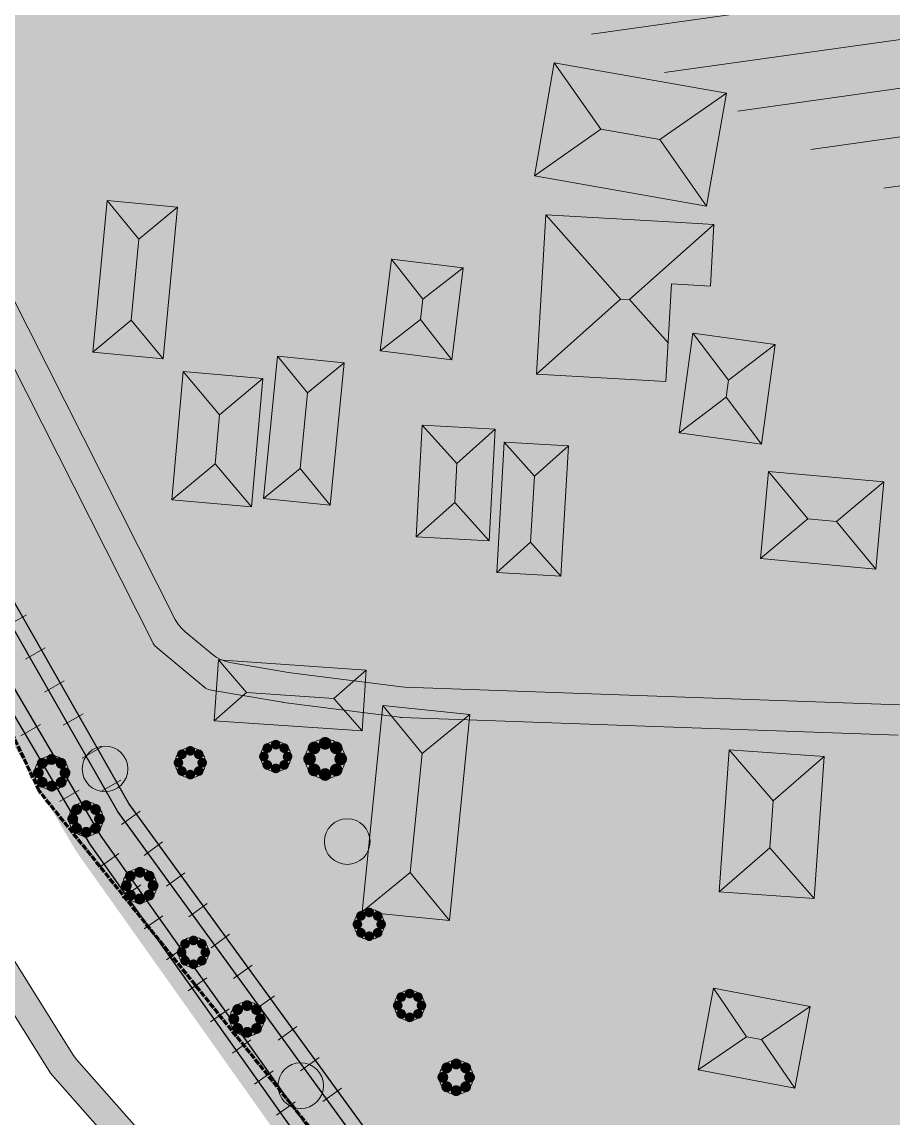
# Model space of a CAD drawing. Header units: metres. Extents: x 305909 to 307171, y 9156037 to 9156671.
# Drawn here: x 306094.1 to 306185.7, y 9156320.8 to 9156436 of the extents above; entities that cross this region are included whole.
import ezdxf

# ---------------------------------------------------------------- set-up
doc = ezdxf.new("R2010")
doc.units = ezdxf.units.M
doc.linetypes.add('DASHED2', pattern=[0.762, 0.635, -0.127])
for name, color, linetype, lineweight, true_color in [('B-BANGUNAN_PERMUKIMAN', 7, 'Continuous', 13, 0xf0cd8c), ('B-BAYANGAN', 7, 'Continuous', 0, 0x76786c), ('B-DELINEASI', 7, 'DASHED2', 70, 0xc800c8), ('J-PERKERASAN_JALAN', 7, 'Continuous', 9, 0x989896), ('K-REL_BALAS', 7, 'Continuous', 0, 0xb0a89c), ('K-REL_BANTALAN', 7, 'Continuous', 9, 0x5a5a5a), ('K-REL_KA', 7, 'Continuous', 25, 0x282828), ('V-POHON_PENEDUH', 7, 'Continuous', 13, 0x288232), ('Z-P', 7, 'Continuous', 0, 0xdfecaa), ('Z-R', 7, 'Continuous', 0, 0xfaf4e6), ('Z-RTH', 7, 'Continuous', 0, 0xc7e4ba)]:
    doc.layers.add(name, color=color, linetype=linetype, lineweight=lineweight, true_color=true_color)

# ---------------------------------------------------------------- blocks, each defined once
blk = doc.blocks.new('POHON')
at = {"true_color": 0x347638}
h = blk.add_hatch(color=97, dxfattribs=at)
h.dxf.hatch_style = 1
edge = h.paths.add_edge_path()
edge.add_arc((0, 0), 1, 0, 360)
at = {"true_color": 0x3e843e}
h = blk.add_hatch(color=97, dxfattribs=at)
h.dxf.hatch_style = 1
edge = h.paths.add_edge_path()
edge.add_arc((0, 0.78), 0.32, 0, 360)
h = blk.add_hatch(color=97, dxfattribs=at)
h.dxf.hatch_style = 1
edge = h.paths.add_edge_path()
edge.add_arc((-0.552, 0.552), 0.32, 0, 360)
at = {"true_color": 0x62a556}
h = blk.add_hatch(color=85, dxfattribs=at)
h.dxf.hatch_style = 1
edge = h.paths.add_edge_path()
edge.add_arc((-0.2, 0.22), 0.55, 0, 360)
at = {"true_color": 0x697060}
h = blk.add_hatch(color=251, dxfattribs=at)
h.dxf.hatch_style = 1
edge = h.paths.add_edge_path()
edge.add_arc((0.38, -0.38), 1, 0, 360)
at = {"true_color": 0x3e843e}
h = blk.add_hatch(color=97, dxfattribs=at)
h.dxf.hatch_style = 1
edge = h.paths.add_edge_path()
edge.add_arc((0.552, 0.552), 0.32, 0, 360)
h = blk.add_hatch(color=97, dxfattribs=at)
h.dxf.hatch_style = 1
edge = h.paths.add_edge_path()
edge.add_arc((-0.78, 0), 0.32, 0, 360)
h = blk.add_hatch(color=97, dxfattribs=at)
h.dxf.hatch_style = 1
edge = h.paths.add_edge_path()
edge.add_arc((0.78, 0), 0.32, 0, 360)
h = blk.add_hatch(color=97, dxfattribs=at)
h.dxf.hatch_style = 1
edge = h.paths.add_edge_path()
edge.add_arc((-0.552, -0.552), 0.32, 0, 360)
h = blk.add_hatch(color=97, dxfattribs=at)
h.dxf.hatch_style = 1
edge = h.paths.add_edge_path()
edge.add_arc((0, -0.78), 0.32, 0, 360)
h = blk.add_hatch(color=97, dxfattribs=at)
h.dxf.hatch_style = 1
edge = h.paths.add_edge_path()
edge.add_arc((0.552, -0.552), 0.32, 0, 360)
at = {"color": 99, "lineweight": 9, "true_color": 0x235528}
blk.add_circle((0, 0), 1, dxfattribs=at)

msp = doc.modelspace()

# ---------------------------------------------------------------- hatches: boundary and pattern name
at = {"layer": 'B-BANGUNAN_PERMUKIMAN', "true_color": 0xef9568}
h = msp.add_hatch(color=21, dxfattribs=at)
h.dxf.hatch_style = 1
h.paths.add_polyline_path([(306155.01, 9156424.71), (306148.02, 9156419.8), (306150.11, 9156431.7), (306155.01, 9156424.71)])
at = {"layer": 'B-BANGUNAN_PERMUKIMAN', "true_color": 0xe79064}
h = msp.add_hatch(color=33, dxfattribs=at)
h.dxf.hatch_style = 1
h.paths.add_polyline_path([(306161.21, 9156423.62), (306155.01, 9156424.71), (306150.11, 9156431.7), (306150.11, 9156431.7), (306168.2, 9156428.52), (306161.21, 9156423.62)])
at = {"layer": 'B-BANGUNAN_PERMUKIMAN', "true_color": 0xb8724f}
h = msp.add_hatch(color=35, dxfattribs=at)
h.dxf.hatch_style = 1
h.paths.add_polyline_path([(306161.21, 9156423.62), (306168.2, 9156428.52), (306166.12, 9156416.63), (306161.21, 9156423.62)])
at = {"layer": 'B-BANGUNAN_PERMUKIMAN', "true_color": 0xc07753}
h = msp.add_hatch(color=23, dxfattribs=at)
h.dxf.hatch_style = 1
h.paths.add_polyline_path([(306148.02, 9156419.8), (306155.01, 9156424.71), (306161.21, 9156423.62), (306166.12, 9156416.63), (306148.02, 9156419.8)])
at = {"layer": 'B-BANGUNAN_PERMUKIMAN', "true_color": 0xee9467}
h = msp.add_hatch(color=21, dxfattribs=at)
h.dxf.hatch_style = 1
h.paths.add_polyline_path([(306106.43, 9156413.17), (306105.62, 9156404.63), (306101.58, 9156401.28), (306101.58, 9156401.28), (306103.08, 9156417.22), (306106.43, 9156413.17)])
at = {"layer": 'B-BANGUNAN_PERMUKIMAN', "true_color": 0xe99165}
h = msp.add_hatch(color=33, dxfattribs=at)
h.dxf.hatch_style = 1
h.paths.add_polyline_path([(306106.43, 9156413.17), (306103.08, 9156417.22), (306110.47, 9156416.52), (306110.47, 9156416.52), (306106.43, 9156413.17)])
at = {"layer": 'B-BANGUNAN_PERMUKIMAN', "true_color": 0xb97350}
h = msp.add_hatch(color=23, dxfattribs=at)
h.dxf.hatch_style = 1
h.paths.add_polyline_path([(306105.62, 9156404.63), (306106.43, 9156413.17), (306110.47, 9156416.52), (306108.97, 9156400.58), (306108.97, 9156400.58), (306105.62, 9156404.63)])
at = {"layer": 'B-BANGUNAN_PERMUKIMAN', "true_color": 0xea9265}
h = msp.add_hatch(color=33, dxfattribs=at)
h.dxf.hatch_style = 1
h.paths.add_polyline_path([(306157.08, 9156406.86), (306148.22, 9156398.98), (306149.21, 9156415.73), (306157.08, 9156406.86)])
at = {"layer": 'B-BANGUNAN_PERMUKIMAN', "true_color": 0xe48e63}
h = msp.add_hatch(color=33, dxfattribs=at)
h.dxf.hatch_style = 1
h.paths.add_polyline_path([(306166.9, 9156414.69), (306158.03, 9156406.81), (306157.08, 9156406.86), (306149.21, 9156415.73), (306149.21, 9156415.73), (306166.9, 9156414.69)])
at = {"layer": 'B-BANGUNAN_PERMUKIMAN', "true_color": 0xb97350}
h = msp.add_hatch(color=23, dxfattribs=at)
h.dxf.hatch_style = 1
h.paths.add_polyline_path([(306158.03, 9156406.81), (306166.9, 9156414.69), (306166.52, 9156408.23), (306162.43, 9156408.47), (306162.07, 9156402.27), (306158.03, 9156406.81)])
at = {"layer": 'B-BANGUNAN_PERMUKIMAN', "true_color": 0xee9467}
h = msp.add_hatch(color=21, dxfattribs=at)
h.dxf.hatch_style = 1
h.paths.add_polyline_path([(306136.28, 9156406.84), (306136.02, 9156404.71), (306131.8, 9156401.41), (306132.99, 9156411.06), (306136.28, 9156406.84)])
at = {"layer": 'B-BANGUNAN_PERMUKIMAN', "true_color": 0xe89065}
h = msp.add_hatch(color=33, dxfattribs=at)
h.dxf.hatch_style = 1
h.paths.add_polyline_path([(306140.51, 9156410.14), (306136.28, 9156406.84), (306132.99, 9156411.06), (306132.99, 9156411.07), (306140.51, 9156410.14)])
at = {"layer": 'B-BANGUNAN_PERMUKIMAN', "true_color": 0xb97350}
h = msp.add_hatch(color=23, dxfattribs=at)
h.dxf.hatch_style = 1
h.paths.add_polyline_path([(306139.32, 9156400.48), (306139.32, 9156400.48), (306136.02, 9156404.71), (306136.28, 9156406.84), (306140.51, 9156410.14), (306139.32, 9156400.48)])
h = msp.add_hatch(color=23, dxfattribs=at)
h.dxf.hatch_style = 1
h.paths.add_polyline_path([(306157.08, 9156406.86), (306158.03, 9156406.81), (306162.07, 9156402.27), (306161.83, 9156398.18), (306148.22, 9156398.98), (306157.08, 9156406.86)])
at = {"layer": 'B-BANGUNAN_PERMUKIMAN', "true_color": 0xbe7652}
h = msp.add_hatch(color=23, dxfattribs=at)
h.dxf.hatch_style = 1
h.paths.add_polyline_path([(306105.62, 9156404.63), (306108.97, 9156400.58), (306101.58, 9156401.28), (306105.62, 9156404.63)])
at = {"layer": 'B-BANGUNAN_PERMUKIMAN', "true_color": 0xbf7752}
h = msp.add_hatch(color=23, dxfattribs=at)
h.dxf.hatch_style = 1
h.paths.add_polyline_path([(306136.02, 9156404.71), (306139.32, 9156400.48), (306131.8, 9156401.41), (306136.02, 9156404.71)])
at = {"layer": 'B-BANGUNAN_PERMUKIMAN', "true_color": 0xef9467}
h = msp.add_hatch(color=21, dxfattribs=at)
h.dxf.hatch_style = 1
h.paths.add_polyline_path([(306168.42, 9156398.34), (306168.17, 9156396.53), (306163.24, 9156392.8), (306164.68, 9156403.26), (306168.42, 9156398.34)])
at = {"layer": 'B-BANGUNAN_PERMUKIMAN', "true_color": 0xe89064}
h = msp.add_hatch(color=33, dxfattribs=at)
h.dxf.hatch_style = 1
h.paths.add_polyline_path([(306168.42, 9156398.34), (306164.68, 9156403.26), (306173.34, 9156402.07), (306168.42, 9156398.34)])
at = {"layer": 'B-BANGUNAN_PERMUKIMAN', "true_color": 0xb87350}
h = msp.add_hatch(color=35, dxfattribs=at)
h.dxf.hatch_style = 1
h.paths.add_polyline_path([(306171.9, 9156391.61), (306168.17, 9156396.53), (306168.42, 9156398.34), (306173.34, 9156402.07), (306173.34, 9156402.07), (306171.9, 9156391.61)])
at = {"layer": 'B-BANGUNAN_PERMUKIMAN', "true_color": 0xee9467}
h = msp.add_hatch(color=21, dxfattribs=at)
h.dxf.hatch_style = 1
h.paths.add_polyline_path([(306121, 9156400.86), (306124.16, 9156397.01), (306123.37, 9156389.04), (306119.52, 9156385.88), (306121, 9156400.86)])
at = {"layer": 'B-BANGUNAN_PERMUKIMAN', "true_color": 0xe99165}
h = msp.add_hatch(color=33, dxfattribs=at)
h.dxf.hatch_style = 1
h.paths.add_polyline_path([(306128.01, 9156400.17), (306128.01, 9156400.17), (306124.16, 9156397.01), (306121, 9156400.86), (306128.01, 9156400.17)])
at = {"layer": 'B-BANGUNAN_PERMUKIMAN', "true_color": 0xb97350}
h = msp.add_hatch(color=23, dxfattribs=at)
h.dxf.hatch_style = 1
h.paths.add_polyline_path([(306123.37, 9156389.04), (306124.16, 9156397.01), (306128.01, 9156400.17), (306126.53, 9156385.19), (306123.37, 9156389.04)])
at = {"layer": 'B-BANGUNAN_PERMUKIMAN', "true_color": 0xee9467}
h = msp.add_hatch(color=21, dxfattribs=at)
h.dxf.hatch_style = 1
h.paths.add_polyline_path([(306111.09, 9156399.24), (306111.09, 9156399.24), (306114.9, 9156394.69), (306114.44, 9156389.55), (306109.9, 9156385.74), (306111.09, 9156399.24)])
at = {"layer": 'B-BANGUNAN_PERMUKIMAN', "true_color": 0xe99165}
h = msp.add_hatch(color=33, dxfattribs=at)
h.dxf.hatch_style = 1
h.paths.add_polyline_path([(306114.9, 9156394.69), (306111.09, 9156399.24), (306119.44, 9156398.5), (306114.9, 9156394.69)])
at = {"layer": 'B-BANGUNAN_PERMUKIMAN', "true_color": 0xba7350}
h = msp.add_hatch(color=23, dxfattribs=at)
h.dxf.hatch_style = 1
h.paths.add_polyline_path([(306114.44, 9156389.55), (306114.9, 9156394.69), (306119.44, 9156398.5), (306118.25, 9156385.01), (306114.44, 9156389.55)])
at = {"layer": 'B-BANGUNAN_PERMUKIMAN', "true_color": 0xbf7753}
h = msp.add_hatch(color=23, dxfattribs=at)
h.dxf.hatch_style = 1
h.paths.add_polyline_path([(306168.17, 9156396.53), (306171.9, 9156391.61), (306163.24, 9156392.8), (306163.24, 9156392.8), (306168.17, 9156396.53)])
at = {"layer": 'B-BANGUNAN_PERMUKIMAN', "true_color": 0xed9366}
h = msp.add_hatch(color=21, dxfattribs=at)
h.dxf.hatch_style = 1
h.paths.add_polyline_path([(306136.22, 9156393.6), (306139.85, 9156389.56), (306139.63, 9156385.48), (306135.59, 9156381.85), (306136.22, 9156393.6)])
at = {"layer": 'B-BANGUNAN_PERMUKIMAN', "true_color": 0xea9265}
h = msp.add_hatch(color=33, dxfattribs=at)
h.dxf.hatch_style = 1
h.paths.add_polyline_path([(306139.85, 9156389.56), (306136.22, 9156393.6), (306143.89, 9156393.18), (306139.85, 9156389.56)])
at = {"layer": 'B-BANGUNAN_PERMUKIMAN', "true_color": 0xba7451}
h = msp.add_hatch(color=23, dxfattribs=at)
h.dxf.hatch_style = 1
h.paths.add_polyline_path([(306139.63, 9156385.48), (306139.85, 9156389.56), (306143.89, 9156393.18), (306143.89, 9156393.18), (306143.25, 9156381.44), (306139.63, 9156385.48)])
at = {"layer": 'B-BANGUNAN_PERMUKIMAN', "true_color": 0xed9366}
h = msp.add_hatch(color=21, dxfattribs=at)
h.dxf.hatch_style = 1
h.paths.add_polyline_path([(306144.82, 9156391.82), (306148.01, 9156388.25), (306147.62, 9156381.29), (306144.05, 9156378.1), (306144.82, 9156391.82)])
at = {"layer": 'B-BANGUNAN_PERMUKIMAN', "true_color": 0xea9265}
h = msp.add_hatch(color=33, dxfattribs=at)
h.dxf.hatch_style = 1
h.paths.add_polyline_path([(306148.01, 9156388.25), (306144.82, 9156391.82), (306151.59, 9156391.44), (306148.01, 9156388.25)])
at = {"layer": 'B-BANGUNAN_PERMUKIMAN', "true_color": 0xba7451}
h = msp.add_hatch(color=23, dxfattribs=at)
h.dxf.hatch_style = 1
h.paths.add_polyline_path([(306147.62, 9156381.29), (306148.01, 9156388.25), (306151.59, 9156391.44), (306151.59, 9156391.44), (306150.81, 9156377.72), (306147.62, 9156381.29)])
at = {"layer": 'B-BANGUNAN_PERMUKIMAN', "true_color": 0xbe7652}
h = msp.add_hatch(color=23, dxfattribs=at)
h.dxf.hatch_style = 1
h.paths.add_polyline_path([(306109.9, 9156385.74), (306114.44, 9156389.55), (306118.25, 9156385.01), (306118.25, 9156385.01), (306109.9, 9156385.74)])
h = msp.add_hatch(color=23, dxfattribs=at)
h.dxf.hatch_style = 1
h.paths.add_polyline_path([(306123.37, 9156389.04), (306126.53, 9156385.19), (306126.53, 9156385.19), (306119.52, 9156385.88), (306123.37, 9156389.04)])
at = {"layer": 'B-BANGUNAN_PERMUKIMAN', "true_color": 0xee9467}
h = msp.add_hatch(color=21, dxfattribs=at)
h.dxf.hatch_style = 1
h.paths.add_polyline_path([(306176.78, 9156383.74), (306171.78, 9156379.58), (306172.62, 9156388.74), (306176.78, 9156383.74)])
at = {"layer": 'B-BANGUNAN_PERMUKIMAN', "true_color": 0xe99165}
h = msp.add_hatch(color=33, dxfattribs=at)
h.dxf.hatch_style = 1
h.paths.add_polyline_path([(306179.77, 9156383.47), (306176.78, 9156383.74), (306172.62, 9156388.74), (306172.62, 9156388.74), (306184.77, 9156387.63), (306179.77, 9156383.47)])
at = {"layer": 'B-BANGUNAN_PERMUKIMAN', "true_color": 0xb97350}
h = msp.add_hatch(color=23, dxfattribs=at)
h.dxf.hatch_style = 1
h.paths.add_polyline_path([(306179.77, 9156383.47), (306184.77, 9156387.63), (306183.93, 9156378.47), (306179.77, 9156383.47)])
at = {"layer": 'B-BANGUNAN_PERMUKIMAN', "true_color": 0xbd7552}
h = msp.add_hatch(color=23, dxfattribs=at)
h.dxf.hatch_style = 1
h.paths.add_polyline_path([(306139.63, 9156385.48), (306143.25, 9156381.44), (306143.25, 9156381.44), (306135.59, 9156381.85), (306139.63, 9156385.48)])
at = {"layer": 'B-BANGUNAN_PERMUKIMAN', "true_color": 0xbe7652}
h = msp.add_hatch(color=23, dxfattribs=at)
h.dxf.hatch_style = 1
h.paths.add_polyline_path([(306171.78, 9156379.58), (306176.78, 9156383.74), (306179.77, 9156383.47), (306183.93, 9156378.47), (306171.78, 9156379.58)])
at = {"layer": 'B-BANGUNAN_PERMUKIMAN', "true_color": 0xbd7552}
h = msp.add_hatch(color=23, dxfattribs=at)
h.dxf.hatch_style = 1
h.paths.add_polyline_path([(306144.05, 9156378.1), (306147.62, 9156381.29), (306150.81, 9156377.72), (306144.05, 9156378.1)])
at = {"layer": 'B-BANGUNAN_PERMUKIMAN', "true_color": 0xed9367}
h = msp.add_hatch(color=21, dxfattribs=at)
h.dxf.hatch_style = 1
h.paths.add_polyline_path([(306117.75, 9156365.51), (306114.34, 9156362.53), (306114.34, 9156362.53), (306114.78, 9156368.92), (306117.75, 9156365.51)])
at = {"layer": 'B-BANGUNAN_PERMUKIMAN', "true_color": 0xea9165}
h = msp.add_hatch(color=33, dxfattribs=at)
h.dxf.hatch_style = 1
h.paths.add_polyline_path([(306130.33, 9156367.86), (306126.92, 9156364.88), (306117.75, 9156365.51), (306114.78, 9156368.92), (306130.33, 9156367.86)])
at = {"layer": 'B-BANGUNAN_PERMUKIMAN', "true_color": 0xba7450}
h = msp.add_hatch(color=23, dxfattribs=at)
h.dxf.hatch_style = 1
h.paths.add_polyline_path([(306126.92, 9156364.88), (306130.33, 9156367.86), (306129.9, 9156361.47), (306126.92, 9156364.88)])
at = {"layer": 'B-BANGUNAN_PERMUKIMAN', "true_color": 0xbd7652}
h = msp.add_hatch(color=23, dxfattribs=at)
h.dxf.hatch_style = 1
h.paths.add_polyline_path([(306120.08, 9156362.14), (306114.34, 9156362.53), (306117.75, 9156365.51), (306126.92, 9156364.88), (306129.9, 9156361.47), (306129.9, 9156361.47), (306120.08, 9156362.14)])
at = {"layer": 'B-BANGUNAN_PERMUKIMAN', "true_color": 0xee9467}
h = msp.add_hatch(color=21, dxfattribs=at)
h.dxf.hatch_style = 1
h.paths.add_polyline_path([(306132.08, 9156364.12), (306132.08, 9156364.12), (306136.2, 9156359.08), (306134.95, 9156346.58), (306129.91, 9156342.46), (306132.08, 9156364.12)])
at = {"layer": 'B-BANGUNAN_PERMUKIMAN', "true_color": 0xe99165}
h = msp.add_hatch(color=33, dxfattribs=at)
h.dxf.hatch_style = 1
h.paths.add_polyline_path([(306136.2, 9156359.08), (306132.08, 9156364.12), (306141.23, 9156363.2), (306136.2, 9156359.08)])
at = {"layer": 'B-BANGUNAN_PERMUKIMAN', "true_color": 0xb97350}
h = msp.add_hatch(color=23, dxfattribs=at)
h.dxf.hatch_style = 1
h.paths.add_polyline_path([(306134.95, 9156346.58), (306136.2, 9156359.08), (306141.23, 9156363.2), (306141.23, 9156363.2), (306139.07, 9156341.54), (306134.95, 9156346.58)])
at = {"layer": 'B-BANGUNAN_PERMUKIMAN', "true_color": 0xed9367}
h = msp.add_hatch(color=21, dxfattribs=at)
h.dxf.hatch_style = 1
h.paths.add_polyline_path([(306173.14, 9156354.11), (306172.79, 9156349.19), (306167.43, 9156344.54), (306168.49, 9156359.47), (306168.49, 9156359.47), (306173.14, 9156354.11)])
at = {"layer": 'B-BANGUNAN_PERMUKIMAN', "true_color": 0xea9165}
h = msp.add_hatch(color=33, dxfattribs=at)
h.dxf.hatch_style = 1
h.paths.add_polyline_path([(306173.14, 9156354.11), (306168.49, 9156359.47), (306178.49, 9156358.76), (306173.14, 9156354.11)])
at = {"layer": 'B-BANGUNAN_PERMUKIMAN', "true_color": 0xba7450}
h = msp.add_hatch(color=23, dxfattribs=at)
h.dxf.hatch_style = 1
h.paths.add_polyline_path([(306177.43, 9156343.83), (306172.79, 9156349.19), (306173.14, 9156354.11), (306178.49, 9156358.76), (306178.49, 9156358.76), (306177.43, 9156343.83)])
at = {"layer": 'B-BANGUNAN_PERMUKIMAN', "true_color": 0xbd7652}
h = msp.add_hatch(color=23, dxfattribs=at)
h.dxf.hatch_style = 1
h.paths.add_polyline_path([(306172.79, 9156349.19), (306177.43, 9156343.83), (306167.43, 9156344.54), (306167.43, 9156344.54), (306172.79, 9156349.19)])
at = {"layer": 'B-BANGUNAN_PERMUKIMAN', "true_color": 0xbe7652}
h = msp.add_hatch(color=23, dxfattribs=at)
h.dxf.hatch_style = 1
h.paths.add_polyline_path([(306134.95, 9156346.58), (306139.07, 9156341.54), (306139.07, 9156341.54), (306129.91, 9156342.46), (306134.95, 9156346.58)])
at = {"layer": 'B-BANGUNAN_PERMUKIMAN', "true_color": 0xef9568}
h = msp.add_hatch(color=21, dxfattribs=at)
h.dxf.hatch_style = 1
h.paths.add_polyline_path([(306170.33, 9156329.32), (306165.24, 9156325.83), (306166.85, 9156334.42), (306170.33, 9156329.32)])
at = {"layer": 'B-BANGUNAN_PERMUKIMAN', "true_color": 0xe78f64}
h = msp.add_hatch(color=33, dxfattribs=at)
h.dxf.hatch_style = 1
h.paths.add_polyline_path([(306177.01, 9156332.51), (306171.91, 9156329.02), (306170.33, 9156329.32), (306166.85, 9156334.42), (306177.01, 9156332.51)])
at = {"layer": 'B-BANGUNAN_PERMUKIMAN', "true_color": 0xb8724f}
h = msp.add_hatch(color=35, dxfattribs=at)
h.dxf.hatch_style = 1
h.paths.add_polyline_path([(306175.4, 9156323.92), (306171.91, 9156329.02), (306177.01, 9156332.51), (306175.4, 9156323.92)])
at = {"layer": 'B-BANGUNAN_PERMUKIMAN', "true_color": 0xc07853}
h = msp.add_hatch(color=23, dxfattribs=at)
h.dxf.hatch_style = 1
h.paths.add_polyline_path([(306165.24, 9156325.83), (306165.24, 9156325.83), (306170.33, 9156329.32), (306171.91, 9156329.02), (306175.4, 9156323.92), (306165.24, 9156325.83)])
at = {"layer": 'B-BAYANGAN', "true_color": 0x76786c}
h = msp.add_hatch(color=8, dxfattribs=at)
h.dxf.hatch_style = 1
h.paths.add_polyline_path([(306168.95, 9156427.77), (306166.87, 9156415.88), (306148.77, 9156419.05), (306150.86, 9156430.95), (306168.95, 9156427.77)])
h = msp.add_hatch(color=8, dxfattribs=at)
h.dxf.hatch_style = 1
h.paths.add_polyline_path([(306111.22, 9156415.77), (306109.72, 9156399.83), (306102.33, 9156400.53), (306103.83, 9156416.47), (306111.22, 9156415.77)])
h = msp.add_hatch(color=8, dxfattribs=at)
h.dxf.hatch_style = 1
h.paths.add_polyline_path([(306167.65, 9156413.94), (306167.27, 9156407.48), (306163.18, 9156407.72), (306162.58, 9156397.43), (306148.97, 9156398.23), (306149.96, 9156414.98), (306163.56, 9156414.18), (306167.65, 9156413.94)])
h = msp.add_hatch(color=8, dxfattribs=at)
h.dxf.hatch_style = 1
h.paths.add_polyline_path([(306141.26, 9156409.39), (306140.07, 9156399.73), (306132.55, 9156400.66), (306133.74, 9156410.32), (306141.26, 9156409.39)])
h = msp.add_hatch(color=8, dxfattribs=at)
h.dxf.hatch_style = 1
h.paths.add_polyline_path([(306174.09, 9156401.32), (306172.65, 9156390.86), (306163.99, 9156392.05), (306165.43, 9156402.51), (306174.09, 9156401.32)])
h = msp.add_hatch(color=8, dxfattribs=at)
h.dxf.hatch_style = 1
h.paths.add_polyline_path([(306128.76, 9156399.42), (306127.28, 9156384.44), (306120.27, 9156385.13), (306121.75, 9156400.11), (306128.76, 9156399.42)])
h = msp.add_hatch(color=8, dxfattribs=at)
h.dxf.hatch_style = 1
h.paths.add_polyline_path([(306120.19, 9156397.75), (306119, 9156384.26), (306110.65, 9156384.99), (306111.84, 9156398.49), (306120.19, 9156397.75)])
h = msp.add_hatch(color=8, dxfattribs=at)
h.dxf.hatch_style = 1
h.paths.add_polyline_path([(306144.64, 9156392.43), (306144, 9156380.69), (306136.34, 9156381.1), (306136.97, 9156392.85), (306144.64, 9156392.43)])
h = msp.add_hatch(color=8, dxfattribs=at)
h.dxf.hatch_style = 1
h.paths.add_polyline_path([(306152.34, 9156390.69), (306151.56, 9156376.97), (306144.8, 9156377.35), (306145.57, 9156391.07), (306152.34, 9156390.69)])
h = msp.add_hatch(color=8, dxfattribs=at)
h.dxf.hatch_style = 1
h.paths.add_polyline_path([(306185.52, 9156386.88), (306184.68, 9156377.72), (306172.53, 9156378.83), (306173.37, 9156387.99), (306185.52, 9156386.88)])
h = msp.add_hatch(color=8, dxfattribs=at)
h.dxf.hatch_style = 1
h.paths.add_polyline_path([(306131.08, 9156367.11), (306130.65, 9156360.72), (306115.09, 9156361.78), (306115.53, 9156368.17), (306131.08, 9156367.11)])
h = msp.add_hatch(color=8, dxfattribs=at)
h.dxf.hatch_style = 1
h.paths.add_polyline_path([(306141.98, 9156362.45), (306139.82, 9156340.79), (306130.66, 9156341.71), (306132.83, 9156363.37), (306141.98, 9156362.45)])
h = msp.add_hatch(color=8, dxfattribs=at)
h.dxf.hatch_style = 1
h.paths.add_polyline_path([(306179.24, 9156358.01), (306178.18, 9156343.08), (306168.18, 9156343.79), (306169.24, 9156358.72), (306179.24, 9156358.01)])
h = msp.add_hatch(color=8, dxfattribs=at)
h.dxf.hatch_style = 1
h.paths.add_polyline_path([(306177.76, 9156331.76), (306176.15, 9156323.17), (306165.99, 9156325.08), (306167.6, 9156333.67), (306177.76, 9156331.76)])
at = {"layer": 'J-PERKERASAN_JALAN', "true_color": 0xa8a8a6}
h = msp.add_hatch(color=253, dxfattribs=at)
h.dxf.hatch_style = 1
h.paths.add_polyline_path([(306036.82, 9156427.75), (306037.33, 9156427.87), (306037.83, 9156428.05), (306038.29, 9156428.29), (306038.72, 9156428.6), (306039.11, 9156428.95), (306039.44, 9156429.35), (306039.72, 9156429.8), (306040.23, 9156430.74), (306040.24, 9156430.76), (306040.55, 9156431.33), (306040.79, 9156431.88), (306040.95, 9156432.46), (306041.02, 9156433.05), (306041.09, 9156434.64), (306041.08, 9156435.18), (306040.99, 9156435.71), (306040.83, 9156436.23), (306006.24, 9156527.28), (306006.23, 9156527.3), (305988.24, 9156576.43), (305988.03, 9156576.91), (305987.76, 9156577.35), (305987.43, 9156577.76), (305987.06, 9156578.12), (305986.64, 9156578.43), (305986.19, 9156578.68), (305985.7, 9156578.87), (305985.2, 9156578.99), (305984.68, 9156579.05), (305940, 9156581.28), (305940, 9156584.29), (305980.6, 9156582.26), (305981.11, 9156582.27), (305981.62, 9156582.34), (305982.11, 9156582.48), (305982.59, 9156582.68), (305983.03, 9156582.94), (305983.44, 9156583.25), (305983.8, 9156583.61), (305984.11, 9156584.01), (305984.37, 9156584.46), (305984.57, 9156584.93), (305984.71, 9156585.42), (305984.79, 9156585.93), (305984.8, 9156586.44), (305984.74, 9156586.95), (305984.62, 9156587.45), (305979.81, 9156602.89), (305968.29, 9156640), (305971.43, 9156640), (305982.67, 9156603.78), (305982.67, 9156603.78), (305988.8, 9156584.12), (305988.98, 9156583.65), (305989.21, 9156583.21), (305989.5, 9156582.81), (305989.83, 9156582.44), (305990.21, 9156582.11), (305990.63, 9156581.84), (305991.08, 9156581.62), (305991.55, 9156581.46), (305992.04, 9156581.35), (306000.66, 9156580.09), (306000.93, 9156580.05), (306022.17, 9156578.43), (306022.42, 9156578.4), (306022.43, 9156578.39), (306022.57, 9156578.37), (306023.08, 9156578.31), (306023.59, 9156578.31), (306024.09, 9156578.38), (306024.59, 9156578.51), (306025.06, 9156578.71), (306025.5, 9156578.96), (306025.91, 9156579.27), (306026.28, 9156579.62), (306026.59, 9156580.02), (306026.85, 9156580.46), (306027.06, 9156580.93), (306027.2, 9156581.42), (306027.28, 9156581.92), (306027.3, 9156582.44), (306027.25, 9156582.94), (306027.14, 9156583.44), (306026.96, 9156583.92), (306010.17, 9156621.82), (306010.15, 9156621.85), (306010.15, 9156621.86), (306010.13, 9156621.89), (306002.77, 9156640), (306006, 9156640), (306012.89, 9156623.08), (306012.94, 9156622.97), (306028.09, 9156588.78), (306028.32, 9156588.32), (306028.62, 9156587.9), (306028.97, 9156587.52), (306029.36, 9156587.19), (306029.79, 9156586.91), (306030.25, 9156586.69), (306030.74, 9156586.53), (306031.25, 9156586.43), (306031.76, 9156586.4), (306032.27, 9156586.43), (306032.78, 9156586.54), (306033.26, 9156586.7), (306033.72, 9156586.92), (306034.15, 9156587.21), (306034.54, 9156587.54), (306034.89, 9156587.93), (306035.18, 9156588.35), (306035.41, 9156588.81), (306035.59, 9156589.29), (306035.7, 9156589.79), (306035.74, 9156590.3), (306035.72, 9156590.82), (306034.62, 9156601.29), (306034.62, 9156601.32), (306034.62, 9156601.33), (306034.62, 9156601.36), (306034.45, 9156603.61), (306034.44, 9156603.7), (306034.44, 9156603.87), (306034.45, 9156603.95), (306034.67, 9156606.31), (306034.68, 9156606.4), (306034.71, 9156606.56), (306034.76, 9156606.71), (306034.79, 9156606.79), (306043.83, 9156630.33), (306044.02, 9156630.97), (306044.52, 9156633.43), (306044.58, 9156633.85), (306044.86, 9156636.83), (306044.86, 9156636.86), (306045.2, 9156640), (306048.22, 9156640), (306047.85, 9156636.58), (306047.84, 9156636.52), (306047.55, 9156633.33), (306047.53, 9156633.23), (306047.52, 9156633.17), (306047.51, 9156633.07), (306046.88, 9156629.96), (306046.86, 9156629.88), (306046.81, 9156629.72), (306046.78, 9156629.64), (306037.84, 9156606.38), (306037.68, 9156605.86), (306037.59, 9156605.32), (306037.48, 9156604.09), (306037.47, 9156603.41), (306037.6, 9156601.65), (306037.61, 9156601.54), (306040.05, 9156578.3), (306040.14, 9156577.8), (306040.28, 9156577.31), (306040.49, 9156576.85), (306040.76, 9156576.42), (306041.07, 9156576.02), (306041.44, 9156575.67), (306041.84, 9156575.37), (306042.29, 9156575.12), (306042.76, 9156574.93), (306043.25, 9156574.79), (306043.75, 9156574.73), (306119.27, 9156569.38), (306119.31, 9156569.38), (306119.34, 9156569.38), (306119.38, 9156569.37), (306160.64, 9156564.73), (306160.73, 9156564.72), (306186.14, 9156562.42), (306186.32, 9156562.41), (306211.34, 9156561.32), (306211.34, 9156558.12), (306186.08, 9156559.22), (306186.03, 9156559.22), (306186, 9156559.22), (306185.95, 9156559.22), (306160.39, 9156561.54), (306160.37, 9156561.54), (306160.33, 9156561.54), (306119.11, 9156566.18), (306118.95, 9156566.2), (306041.54, 9156571.67), (306041.01, 9156571.68), (306040.49, 9156571.61), (306039.98, 9156571.47), (306039.49, 9156571.27), (306039.03, 9156571), (306038.61, 9156570.68), (306038.24, 9156570.3), (306037.92, 9156569.88), (306037.66, 9156569.42), (306037.46, 9156568.92), (306037.33, 9156568.41), (306037.27, 9156567.88), (306037.28, 9156567.35), (306037.35, 9156566.83), (306037.5, 9156566.32), (306052.93, 9156523.82), (306052.97, 9156523.7), (306052.99, 9156523.63), (306053.02, 9156523.51), (306061.39, 9156487.26), (306061.53, 9156486.77), (306061.74, 9156486.3), (306062.01, 9156485.87), (306062.33, 9156485.47), (306062.69, 9156485.11), (306063.11, 9156484.81), (306063.55, 9156484.56), (306064.03, 9156484.36), (306064.52, 9156484.23), (306065.03, 9156484.17), (306080.47, 9156483.19), (306080.59, 9156483.18), (306080.65, 9156483.17), (306080.77, 9156483.15), (306103.06, 9156479), (306103.08, 9156479), (306123.17, 9156474.93), (306123.48, 9156474.88), (306129.66, 9156474.13), (306129.72, 9156474.12), (306138.22, 9156473.21), (306138.4, 9156473.2), (306169.22, 9156471.28), (306169.33, 9156471.27), (306186.32, 9156470.68), (306186.37, 9156470.68), (306186.4, 9156470.68), (306186.45, 9156470.67), (306205.83, 9156469), (306205.95, 9156468.99), (306206.01, 9156468.98), (306206.13, 9156468.96), (306211.34, 9156467.86), (306211.34, 9156464.79), (306205.78, 9156465.97), (306205.3, 9156466.04), (306186.31, 9156467.68), (306186.1, 9156467.69), (306169.16, 9156468.28), (306169.14, 9156468.28), (306169.12, 9156468.28), (306169.09, 9156468.28), (306138.11, 9156470.21), (306138.07, 9156470.21), (306138.05, 9156470.21), (306138, 9156470.22), (306129.37, 9156471.14), (306129.35, 9156471.14), (306122.94, 9156471.92), (306122.86, 9156471.93), (306122.82, 9156471.94), (306122.75, 9156471.95), (306102.54, 9156476.05), (306102.48, 9156476.06), (306080.48, 9156480.16), (306080, 9156480.21), (306069.22, 9156480.9), (306068.69, 9156480.9), (306068.16, 9156480.82), (306067.65, 9156480.68), (306067.16, 9156480.48), (306066.71, 9156480.21), (306066.29, 9156479.88), (306065.92, 9156479.5), (306065.6, 9156479.07), (306065.35, 9156478.61), (306065.15, 9156478.11), (306065.03, 9156477.6), (306064.97, 9156477.07), (306064.98, 9156476.54), (306065.07, 9156476.02), (306065.22, 9156475.51), (306073.63, 9156452.95), (306073.68, 9156452.81), (306090.75, 9156411.72), (306090.87, 9156411.44), (306110.25, 9156373.19), (306110.52, 9156372.73), (306110.86, 9156372.3), (306111.25, 9156371.93), (306114.11, 9156369.54), (306114.54, 9156369.23), (306115, 9156368.98), (306115.49, 9156368.79), (306116, 9156368.67), (306121.95, 9156367.65), (306122.12, 9156367.62), (306134.04, 9156366.1), (306134.4, 9156366.07), (306186.4, 9156364.19), (306186.43, 9156364.19), (306211.34, 9156362.95), (306211.34, 9156359.75), (306186.31, 9156360.99), (306186.26, 9156361), (306134.07, 9156362.88), (306133.98, 9156362.89), (306133.93, 9156362.89), (306133.84, 9156362.9), (306121.62, 9156364.46), (306121.57, 9156364.46), (306121.55, 9156364.47), (306121.51, 9156364.47), (306114.03, 9156365.76), (306113.92, 9156365.78), (306113.91, 9156365.78), (306113.73, 9156365.83), (306113.58, 9156365.9), (306113.43, 9156365.97), (306113.27, 9156366.08), (306113.26, 9156366.08), (306113.18, 9156366.15), (306108.35, 9156370.18), (306108.28, 9156370.25), (306108.27, 9156370.25), (306108.14, 9156370.38), (306108.04, 9156370.51), (306107.94, 9156370.66), (306107.94, 9156370.67), (306107.89, 9156370.76), (306087.94, 9156410.15), (306087.91, 9156410.22), (306087.89, 9156410.26), (306087.86, 9156410.33), (306070.69, 9156451.66), (306070.68, 9156451.7), (306070.67, 9156451.72), (306070.66, 9156451.75), (306059.26, 9156482.32), (306059.22, 9156482.44), (306059.2, 9156482.52), (306059.17, 9156482.64), (306049.97, 9156522.52), (306049.83, 9156522.99), (306032.51, 9156570.69), (306032.29, 9156571.18), (306032.01, 9156571.64), (306031.67, 9156572.06), (306031.28, 9156572.43), (306030.84, 9156572.74), (306030.36, 9156572.99), (306029.85, 9156573.17), (306022.31, 9156575.33), (306021.92, 9156575.42), (306021.52, 9156575.47), (306000.65, 9156577.07), (306000.59, 9156577.08), (306000.34, 9156577.1), (306000.28, 9156577.11), (305997.32, 9156577.54), (305996.8, 9156577.59), (305996.29, 9156577.56), (305995.78, 9156577.47), (305995.29, 9156577.31), (305994.82, 9156577.1), (305994.38, 9156576.82), (305993.98, 9156576.49), (305993.63, 9156576.11), (305993.33, 9156575.69), (305993.09, 9156575.23), (305992.91, 9156574.75), (305992.79, 9156574.25), (305992.74, 9156573.73), (305992.75, 9156573.22), (305992.83, 9156572.71), (305992.98, 9156572.21), (306009.03, 9156528.37), (306009.05, 9156528.33), (306044.02, 9156436.28), (306044.05, 9156436.19), (306044.1, 9156436.02), (306044.12, 9156435.87), (306044.14, 9156435.69), (306044.13, 9156435.59), (306043.98, 9156432.01), (306043.99, 9156431.49), (306044.07, 9156430.97), (306044.22, 9156430.47), (306044.43, 9156429.99), (306044.7, 9156429.54), (306045.03, 9156429.13), (306045.41, 9156428.77), (306047.45, 9156427.06), (306047.53, 9156426.99), (306047.67, 9156426.85), (306047.79, 9156426.69), (306047.85, 9156426.59), (306056.2, 9156412.54), (306056.26, 9156412.43), (306056.28, 9156412.38), (306056.33, 9156412.27), (306069.46, 9156382.7), (306069.47, 9156382.67), (306069.47, 9156382.66), (306069.48, 9156382.64), (306078.04, 9156361.86), (306078.35, 9156361.27), (306099.47, 9156327.44), (306099.86, 9156326.91), (306134.33, 9156287.87), (306134.36, 9156287.84), (306134.37, 9156287.83), (306134.39, 9156287.8), (306147.68, 9156271.64), (306147.75, 9156271.54), (306147.66, 9156271.46), (306145.55, 9156269.72), (306145.45, 9156269.65), (306145.37, 9156269.74), (306132.12, 9156285.83), (306132.03, 9156285.94), (306097.34, 9156325.23), (306097.28, 9156325.3), (306097.18, 9156325.43), (306097.14, 9156325.5), (306075.58, 9156360.04), (306075.54, 9156360.11), (306075.46, 9156360.26), (306075.43, 9156360.33), (306066.73, 9156381.44), (306066.69, 9156381.54), (306053.7, 9156410.81), (306053.48, 9156411.23), (306045.72, 9156424.3), (306045.47, 9156424.68), (306045.17, 9156425.02), (306044.85, 9156425.33), (306044.8, 9156425.36), (306044.38, 9156425.68), (306043.91, 9156425.93), (306043.42, 9156426.12), (306042.91, 9156426.24), (306042.38, 9156426.29), (306041.86, 9156426.28), (306041.33, 9156426.19), (306040.83, 9156426.04), (306040.35, 9156425.82), (306039.9, 9156425.54), (306038.86, 9156424.8), (306038.77, 9156424.74), (306038.62, 9156424.65), (306038.47, 9156424.58), (306038.32, 9156424.54), (306038.17, 9156424.51), (306038.02, 9156424.49), (306037.83, 9156424.49), (306037.73, 9156424.5), (305940, 9156435.13), (305940, 9156438.14), (306035.77, 9156427.73), (306036.3, 9156427.71), (306036.82, 9156427.75)])
at = {"layer": 'K-REL_BALAS', "true_color": 0xbeb8ae}
h = msp.add_hatch(color=9, dxfattribs=at)
h.dxf.hatch_style = 1
h.paths.add_polyline_path([(306184.8, 9156246.36), (306160.64, 9156270.29), (306160.6, 9156270.33), (306160.57, 9156270.36), (306160.53, 9156270.4), (306135.06, 9156299.21), (306135, 9156299.27), (306134.96, 9156299.33), (306134.9, 9156299.4), (306099.92, 9156348.67), (306099.88, 9156348.73), (306099.85, 9156348.78), (306099.81, 9156348.84), (306083.63, 9156376.35), (306083.61, 9156376.4), (306083.58, 9156376.45), (306083.55, 9156376.5), (306067.77, 9156408.57), (306067.75, 9156408.62), (306067.73, 9156408.67), (306067.7, 9156408.72), (306034.08, 9156492.19), (306034.07, 9156492.23), (306034.06, 9156492.26), (306034.04, 9156492.3), (306009.19, 9156563.83), (306009.19, 9156563.83), (306009.19, 9156563.83), (306009.19, 9156563.83), (305972.46, 9156669.24), (305973.82, 9156669.71), (305975.48, 9156670.29), (305976.84, 9156670.76), (306013.57, 9156565.36), (306012.21, 9156564.88), (306011.38, 9156564.59), (306012.21, 9156564.88), (306013.57, 9156565.35), (306038.41, 9156493.87), (306071.98, 9156410.54), (306087.68, 9156378.63), (306088.94, 9156376.49), (306087.9, 9156378.29), (306087.88, 9156378.35), (306087.85, 9156378.39), (306087.83, 9156378.44), (306072.89, 9156409.64), (306072.87, 9156409.68), (306072.85, 9156409.73), (306072.83, 9156409.77), (306038.88, 9156494.05), (306038.86, 9156494.08), (306038.85, 9156494.12), (306038.83, 9156494.16), (306014.31, 9156565.43), (305978.01, 9156669.23), (305979.36, 9156669.71), (305981.03, 9156670.29), (305982.39, 9156670.77), (306018.69, 9156566.96), (306017.34, 9156566.49), (306016.5, 9156566.2), (306017.34, 9156566.48), (306018.7, 9156566.95), (306043.2, 9156495.72), (306077.11, 9156411.58), (306091.98, 9156380.52), (306106.71, 9156354.72), (306143.28, 9156304.42), (306167.37, 9156277.09), (306184.8, 9156260.06), (306184.8, 9156253.58), (306164.07, 9156273.83), (306164.03, 9156273.87), (306163.99, 9156273.91), (306163.95, 9156273.95), (306139.73, 9156301.43), (306139.68, 9156301.49), (306139.63, 9156301.54), (306139.59, 9156301.6), (306115.87, 9156334.23), (306138.62, 9156302.19), (306163.96, 9156273.53), (306184.8, 9156252.89), (306184.8, 9156246.36)])
at = {"layer": 'Z-P', "true_color": 0xcee298}
h = msp.add_hatch(color=71, dxfattribs=at)
h.dxf.hatch_style = 1
h.paths.add_polyline_path([(306150.6, 9156473.89), (306212.82, 9156475.25), (306222.53, 9156475.46), (306264.74, 9156477.8), (306264.75, 9156477.8), (306264.75, 9156477.8), (306284.08, 9156474.68), (306342.14, 9156465.29), (306342.14, 9156465.29), (306342.14, 9156465.29), (306342.14, 9156465.29), (306342.14, 9156465.29), (306342.14, 9156465.29), (306342.14, 9156465.29), (306342.14, 9156465.29), (306342.14, 9156465.29), (306342.14, 9156465.29), (306342.14, 9156465.29), (306342.14, 9156465.29), (306342.14, 9156465.29), (306342.14, 9156465.29), (306342.14, 9156465.28), (306342.14, 9156465.28), (306342.02, 9156463.22), (306341.9, 9156461.43), (306338.24, 9156402.75), (306281.95, 9156409), (306230.35, 9156409.78), (306199.86, 9156410.57), (306147.96, 9156437.91), (306116.98, 9156440.27), (306070.6, 9156438.47), (306057.48, 9156485.6), (306128.05, 9156476.73), (306150.6, 9156473.89), (306150.6, 9156473.89), (306150.6, 9156473.89), (306150.6, 9156473.89), (306150.6, 9156473.89)])
at = {"layer": 'Z-P', "true_color": 0xaac670}
h = msp.add_hatch(dxfattribs=at)
h.set_pattern_fill('LINE', color=63, scale=1.6, angle=8)
h.paths.add_polyline_path([(306150.6, 9156473.89), (306212.82, 9156475.25), (306222.53, 9156475.46), (306264.74, 9156477.8), (306264.75, 9156477.8), (306264.75, 9156477.8), (306284.08, 9156474.68), (306342.14, 9156465.29), (306342.14, 9156465.29), (306342.14, 9156465.29), (306342.14, 9156465.29), (306342.14, 9156465.29), (306342.14, 9156465.29), (306342.14, 9156465.29), (306342.14, 9156465.29), (306342.14, 9156465.29), (306342.14, 9156465.29), (306342.14, 9156465.29), (306342.14, 9156465.29), (306342.14, 9156465.29), (306342.14, 9156465.29), (306342.14, 9156465.28), (306342.14, 9156465.28), (306342.02, 9156463.22), (306341.9, 9156461.43), (306338.24, 9156402.75), (306281.95, 9156409), (306230.35, 9156409.78), (306199.86, 9156410.57), (306147.96, 9156437.91), (306116.98, 9156440.27), (306070.6, 9156438.47), (306057.48, 9156485.6), (306128.05, 9156476.73), (306150.6, 9156473.89), (306150.6, 9156473.89), (306150.6, 9156473.89), (306150.6, 9156473.89), (306150.6, 9156473.89)])
at = {"layer": 'Z-R', "true_color": 0xf4f2ec}
h = msp.add_hatch(color=7, dxfattribs=at)
h.dxf.hatch_style = 1
h.paths.add_polyline_path([(306259.62, 9156211.15), (306246.01, 9156220.78), (306216.24, 9156242.78), (306193.37, 9156263.49), (306160.59, 9156296.71), (306133.41, 9156338.56), (306127.35, 9156361.25), (306094.2, 9156358.84), (306090.5, 9156366.67), (306061.4, 9156428.37), (306035.15, 9156500.2), (306017.71, 9156550.31), (306008.21, 9156577.56), (306141.31, 9156568.88), (306165.7, 9156567.29), (306200.22, 9156564.07), (306259.62, 9156558.54), (306259.62, 9156554.65), (306215.66, 9156559.53), (306215.66, 9156559.53), (306186.12, 9156560.81), (306186.12, 9156560.81), (306160.52, 9156563.13), (306160.52, 9156563.13), (306119.18, 9156567.79), (306119.18, 9156567.79), (306039.05, 9156573.45), (306039.05, 9156573.45), (306033.08, 9156573.81), (306033.08, 9156573.81), (306033.08, 9156573.81), (306051.45, 9156523.22), (306051.45, 9156523.21), (306060.21, 9156485.25), (306060.21, 9156485.25), (306060.21, 9156485.25), (306057.48, 9156485.6), (306070.6, 9156438.47), (306116.98, 9156440.27), (306147.96, 9156437.91), (306199.86, 9156410.57), (306230.35, 9156409.78), (306259.62, 9156409.34), (306259.62, 9156211.15)])
at = {"layer": 'Z-RTH', "true_color": 0xb2d496}
h = msp.add_hatch(color=253, dxfattribs=at)
h.dxf.hatch_style = 1
h.paths.add_polyline_path([(306647.05, 9156132), (306682.57, 9156137.44), (306694.11, 9156139.2), (306735.94, 9156145.42), (306764.13, 9156475.06), (306781.81, 9156471.97), (306781.81, 9156471.97), (306780.83, 9156466.64), (306754.67, 9156148.38), (306785.07, 9156153.87), (306794.32, 9156155.54), (306832.65, 9156160.25), (306841.66, 9156139.39), (306613.97, 9156113.41), (306609.99, 9156113.26), (306520.72, 9156109.95), (306451.76, 9156117.78), (306423.33, 9156121.01), (306406.95, 9156126.93), (306333.54, 9156153.47), (306256.18, 9156192.15), (306187.8, 9156246.71), (306141.52, 9156298.52), (306095.93, 9156355.16), (306094.2, 9156358.84), (306127.35, 9156361.25), (306133.41, 9156338.56), (306160.59, 9156296.71), (306193.37, 9156263.49), (306216.24, 9156242.78), (306246.01, 9156220.78), (306288.72, 9156190.58), (306332.73, 9156171.59), (306393.99, 9156155.2), (306486.31, 9156132.33), (306532.49, 9156127.58), (306534.3, 9156127.4), (306596.42, 9156127.4), (306647.05, 9156132)])
at = {"layer": 'Z-RTH', "true_color": 0x84b06a}
h = msp.add_hatch(dxfattribs=at)
h.set_pattern_fill('GRASS', color=83, scale=0.4)
h.paths.add_polyline_path([(306647.05, 9156132), (306682.57, 9156137.44), (306694.11, 9156139.2), (306735.94, 9156145.42), (306764.13, 9156475.06), (306781.81, 9156471.97), (306781.81, 9156471.97), (306780.83, 9156466.64), (306754.67, 9156148.38), (306785.07, 9156153.87), (306794.32, 9156155.54), (306832.65, 9156160.25), (306841.66, 9156139.39), (306613.97, 9156113.41), (306609.99, 9156113.26), (306520.72, 9156109.95), (306451.76, 9156117.78), (306423.33, 9156121.01), (306406.95, 9156126.93), (306333.54, 9156153.47), (306256.18, 9156192.15), (306187.8, 9156246.71), (306141.52, 9156298.52), (306095.93, 9156355.16), (306094.2, 9156358.84), (306127.35, 9156361.25), (306133.41, 9156338.56), (306160.59, 9156296.71), (306193.37, 9156263.49), (306216.24, 9156242.78), (306246.01, 9156220.78), (306288.72, 9156190.58), (306332.73, 9156171.59), (306393.99, 9156155.2), (306486.31, 9156132.33), (306532.49, 9156127.58), (306534.3, 9156127.4), (306596.42, 9156127.4), (306647.05, 9156132)])

# ---------------------------------------------------------------- linework, layer by layer
at = {"layer": 'B-BANGUNAN_PERMUKIMAN', "color": 27, "lineweight": 9, "true_color": 0x744832}
for p, q in [((306150.11, 9156431.7), (306155.01, 9156424.71)), ((306168.2, 9156428.52), (306161.21, 9156423.62)), ((306148.02, 9156419.8), (306155.01, 9156424.71)), ((306161.21, 9156423.62), (306155.01, 9156424.71)), ((306166.12, 9156416.63), (306161.21, 9156423.62)), ((306103.08, 9156417.22), (306106.43, 9156413.17)), ((306110.47, 9156416.52), (306106.43, 9156413.17)), ((306149.21, 9156415.73), (306157.08, 9156406.86)), ((306166.9, 9156414.69), (306158.03, 9156406.81)), ((306106.43, 9156413.17), (306105.62, 9156404.63)), ((306132.99, 9156411.06), (306136.28, 9156406.84)), ((306140.51, 9156410.14), (306136.28, 9156406.84)), ((306136.02, 9156404.71), (306136.28, 9156406.84)), ((306148.22, 9156398.98), (306157.08, 9156406.86)), ((306158.03, 9156406.81), (306157.08, 9156406.86)), ((306162.07, 9156402.27), (306158.03, 9156406.81)), ((306101.58, 9156401.28), (306105.62, 9156404.63)), ((306108.97, 9156400.58), (306105.62, 9156404.63)), ((306131.8, 9156401.41), (306136.02, 9156404.71)), ((306139.32, 9156400.48), (306136.02, 9156404.71)), ((306164.68, 9156403.26), (306168.42, 9156398.34)), ((306173.34, 9156402.07), (306168.42, 9156398.34)), ((306121, 9156400.86), (306124.16, 9156397.01)), ((306128.01, 9156400.17), (306124.16, 9156397.01)), ((306111.09, 9156399.24), (306114.9, 9156394.69)), ((306119.44, 9156398.5), (306114.9, 9156394.69)), ((306168.17, 9156396.53), (306168.42, 9156398.34)), ((306123.37, 9156389.04), (306124.16, 9156397.01)), ((306163.24, 9156392.8), (306168.17, 9156396.53)), ((306171.9, 9156391.61), (306168.17, 9156396.53)), ((306114.9, 9156394.69), (306114.44, 9156389.55)), ((306136.22, 9156393.6), (306139.85, 9156389.56)), ((306143.89, 9156393.18), (306139.85, 9156389.56)), ((306144.82, 9156391.82), (306148.01, 9156388.25)), ((306151.59, 9156391.44), (306148.01, 9156388.25)), ((306109.9, 9156385.74), (306114.44, 9156389.55)), ((306118.25, 9156385.01), (306114.44, 9156389.55)), ((306119.52, 9156385.88), (306123.37, 9156389.04)), ((306126.53, 9156385.19), (306123.37, 9156389.04)), ((306139.63, 9156385.48), (306139.85, 9156389.56)), ((306172.62, 9156388.74), (306176.78, 9156383.74)), ((306148.01, 9156388.25), (306147.62, 9156381.29)), ((306184.77, 9156387.63), (306179.77, 9156383.47)), ((306135.59, 9156381.85), (306139.63, 9156385.48)), ((306143.25, 9156381.44), (306139.63, 9156385.48)), ((306171.78, 9156379.58), (306176.78, 9156383.74)), ((306179.77, 9156383.47), (306176.78, 9156383.74)), ((306183.93, 9156378.47), (306179.77, 9156383.47)), ((306144.05, 9156378.1), (306147.62, 9156381.29)), ((306150.81, 9156377.72), (306147.62, 9156381.29)), ((306114.78, 9156368.92), (306117.75, 9156365.51)), ((306130.33, 9156367.86), (306126.92, 9156364.88)), ((306114.34, 9156362.53), (306117.75, 9156365.51)), ((306117.75, 9156365.51), (306126.92, 9156364.88)), ((306129.9, 9156361.47), (306126.92, 9156364.88)), ((306132.08, 9156364.12), (306136.2, 9156359.08)), ((306141.23, 9156363.2), (306136.2, 9156359.08)), ((306134.95, 9156346.58), (306136.2, 9156359.08)), ((306168.49, 9156359.47), (306173.14, 9156354.11)), ((306178.49, 9156358.76), (306173.14, 9156354.11)), ((306172.79, 9156349.19), (306173.14, 9156354.11)), ((306167.43, 9156344.54), (306172.79, 9156349.19)), ((306177.43, 9156343.83), (306172.79, 9156349.19)), ((306129.91, 9156342.46), (306134.95, 9156346.58)), ((306139.07, 9156341.54), (306134.95, 9156346.58)), ((306166.85, 9156334.42), (306170.33, 9156329.32)), ((306177.01, 9156332.51), (306171.91, 9156329.02)), ((306165.24, 9156325.83), (306170.33, 9156329.32)), ((306170.33, 9156329.32), (306171.91, 9156329.02)), ((306175.4, 9156323.92), (306171.91, 9156329.02))]:
    msp.add_line(p, q, dxfattribs=at)
at = {"layer": 'B-BANGUNAN_PERMUKIMAN', "color": 27, "lineweight": 13, "true_color": 0x744832}
for points in [[(306168.2, 9156428.52), (306166.12, 9156416.63), (306148.02, 9156419.8), (306150.11, 9156431.7), (306168.2, 9156428.52)], [(306110.47, 9156416.52), (306108.97, 9156400.58), (306101.58, 9156401.28), (306103.08, 9156417.22), (306110.47, 9156416.52)], [(306166.9, 9156414.69), (306166.52, 9156408.23), (306162.43, 9156408.47), (306161.83, 9156398.18), (306148.22, 9156398.98), (306149.21, 9156415.73), (306162.81, 9156414.93), (306166.9, 9156414.69)], [(306140.51, 9156410.14), (306139.32, 9156400.48), (306131.8, 9156401.41), (306132.99, 9156411.07), (306140.51, 9156410.14)], [(306173.34, 9156402.07), (306171.9, 9156391.61), (306163.24, 9156392.8), (306164.68, 9156403.26), (306173.34, 9156402.07)], [(306128.01, 9156400.17), (306126.53, 9156385.19), (306119.52, 9156385.88), (306121, 9156400.86), (306128.01, 9156400.17)], [(306119.44, 9156398.5), (306118.25, 9156385.01), (306109.9, 9156385.74), (306111.09, 9156399.24), (306119.44, 9156398.5)], [(306143.89, 9156393.18), (306143.25, 9156381.44), (306135.59, 9156381.85), (306136.22, 9156393.6), (306143.89, 9156393.18)], [(306151.59, 9156391.44), (306150.81, 9156377.72), (306144.05, 9156378.1), (306144.82, 9156391.82), (306151.59, 9156391.44)], [(306184.77, 9156387.63), (306183.93, 9156378.47), (306171.78, 9156379.58), (306172.62, 9156388.74), (306184.77, 9156387.63)], [(306130.33, 9156367.86), (306129.9, 9156361.47), (306114.34, 9156362.53), (306114.78, 9156368.92), (306130.33, 9156367.86)], [(306141.23, 9156363.2), (306139.07, 9156341.54), (306129.91, 9156342.46), (306132.08, 9156364.12), (306141.23, 9156363.2)], [(306178.49, 9156358.76), (306177.43, 9156343.83), (306167.43, 9156344.54), (306168.49, 9156359.47), (306178.49, 9156358.76)], [(306177.01, 9156332.51), (306175.4, 9156323.92), (306165.24, 9156325.83), (306166.85, 9156334.42), (306177.01, 9156332.51)]]:
    msp.add_lwpolyline(points, close=True, dxfattribs=at)
at = {"layer": 'B-DELINEASI'}
msp.add_lwpolyline([(306843.97, 9156139.65), (306613.97, 9156113.41), (306520.72, 9156109.95), (306423.33, 9156121.01), (306333.54, 9156153.47), (306256.18, 9156192.15), (306187.8, 9156246.71), (306141.52, 9156298.52), (306095.93, 9156355.16), (306061.4, 9156428.37), (306035.15, 9156500.2), (306008.21, 9156577.56), (306008.21, 9156577.56), (306165.7, 9156567.29), (306291.75, 9156555.55), (306369.46, 9156545.53), (306504.83, 9156523.08), (306572.18, 9156510.31), (306677.17, 9156490.28)], dxfattribs=at)
at = {"layer": 'J-PERKERASAN_JALAN', "color": 8, "lineweight": 13, "true_color": 0x787876}
for points in [[(306073.68, 9156452.81), (306090.75, 9156411.72), (306090.87, 9156411.44), (306110.25, 9156373.19), (306110.52, 9156372.73), (306110.86, 9156372.3), (306111.25, 9156371.93), (306114.11, 9156369.54), (306114.54, 9156369.23), (306115, 9156368.98), (306115.49, 9156368.79), (306116, 9156368.67), (306121.95, 9156367.65), (306122.12, 9156367.62), (306134.04, 9156366.1), (306134.4, 9156366.07), (306186.4, 9156364.19)], [(306186.26, 9156361), (306134.07, 9156362.88), (306133.98, 9156362.89), (306133.93, 9156362.89), (306133.84, 9156362.9), (306121.62, 9156364.46), (306121.57, 9156364.46), (306121.55, 9156364.47), (306121.51, 9156364.47), (306114.03, 9156365.76), (306113.92, 9156365.78), (306113.91, 9156365.78), (306113.73, 9156365.83), (306113.58, 9156365.9), (306113.43, 9156365.97), (306113.27, 9156366.08), (306113.26, 9156366.08), (306113.18, 9156366.15), (306108.35, 9156370.18), (306108.28, 9156370.25), (306108.27, 9156370.25), (306108.14, 9156370.38), (306108.04, 9156370.51), (306107.94, 9156370.66), (306107.94, 9156370.67), (306107.89, 9156370.76), (306087.94, 9156410.15)], [(306078.35, 9156361.27), (306099.47, 9156327.44), (306099.86, 9156326.91), (306134.33, 9156287.87)], [(306132.03, 9156285.94), (306097.34, 9156325.23), (306097.28, 9156325.3), (306097.18, 9156325.43), (306097.14, 9156325.5), (306075.58, 9156360.04)]]:
    msp.add_lwpolyline(points, dxfattribs=at)
at = {"layer": 'K-REL_BANTALAN'}
for points in [[(306094.6, 9156373.67), (306092.51, 9156372.48)], [(306096.58, 9156370.2), (306094.5, 9156369.01)], [(306098.56, 9156366.73), (306096.48, 9156365.54)], [(306094, 9156360.93), (306096.07, 9156362.15)], [(306100.55, 9156363.25), (306098.46, 9156362.06)], [(306096.03, 9156357.48), (306098.1, 9156358.7)], [(306102.53, 9156359.78), (306100.45, 9156358.59)], [(306098.06, 9156354.03), (306100.13, 9156355.25)], [(306104.51, 9156356.3), (306102.43, 9156355.11)], [(306106.56, 9156353.03), (306104.61, 9156351.61)], [(306100.09, 9156350.59), (306102.16, 9156351.8)], [(306108.91, 9156349.79), (306106.97, 9156348.38)], [(306102.36, 9156347.17), (306104.32, 9156348.56)], [(306111.26, 9156346.55), (306109.32, 9156345.14)], [(306104.68, 9156343.91), (306106.63, 9156345.3)], [(306113.61, 9156343.32), (306111.67, 9156341.91)], [(306106.99, 9156340.65), (306108.95, 9156342.04)], [(306115.96, 9156340.08), (306114.02, 9156338.67)], [(306109.31, 9156337.39), (306111.26, 9156338.78)], [(306118.32, 9156336.85), (306116.37, 9156335.44)], [(306111.62, 9156334.13), (306113.58, 9156335.52)], [(306120.67, 9156333.61), (306118.73, 9156332.2)], [(306113.94, 9156330.87), (306115.9, 9156332.26)], [(306123.02, 9156330.38), (306121.08, 9156328.97)], [(306116.25, 9156327.6), (306118.21, 9156328.99)], [(306125.37, 9156327.14), (306123.43, 9156325.73)], [(306118.57, 9156324.34), (306120.53, 9156325.73)], [(306127.72, 9156323.91), (306125.78, 9156322.5)], [(306120.89, 9156321.08), (306122.84, 9156322.47)]]:
    msp.add_lwpolyline(points, dxfattribs=at)
at = {"layer": 'K-REL_KA'}
for points in [[(306780.66, 9156140.36), (306614.03, 9156116.83), (306566.93, 9156113.38), (306520.08, 9156113.81), (306476.94, 9156116.65), (306436.38, 9156123.32), (306409.76, 9156129.69), (306382.78, 9156138.12), (306321.59, 9156161.94), (306270.83, 9156190.66), (306233.84, 9156215.59), (306193.24, 9156249.59), (306166.21, 9156275.99), (306142.03, 9156303.41), (306105.36, 9156353.85), (306090.56, 9156379.78), (306075.64, 9156410.93), (306041.7, 9156495.17), (306017.19, 9156566.43)], [(306192.25, 9156248.54), (306165.19, 9156274.97), (306165.15, 9156275.01), (306140.93, 9156302.49), (306140.88, 9156302.54), (306104.17, 9156353.04), (306104.13, 9156353.1), (306089.29, 9156379.09), (306089.27, 9156379.13), (306074.33, 9156410.33), (306074.32, 9156410.37), (306040.36, 9156494.64), (306040.35, 9156494.68), (306015.82, 9156565.96)], [(306010.7, 9156564.36), (306035.55, 9156492.82), (306035.57, 9156492.79), (306069.19, 9156409.32), (306069.21, 9156409.27), (306084.99, 9156377.21), (306085.01, 9156377.16), (306101.19, 9156349.65), (306101.23, 9156349.6), (306136.21, 9156300.33), (306136.26, 9156300.27), (306161.73, 9156271.46), (306161.76, 9156271.42), (306188.78, 9156244.68)], [(306012.06, 9156564.83), (306036.91, 9156493.31), (306070.51, 9156409.88), (306086.27, 9156377.87), (306102.42, 9156350.41), (306137.36, 9156301.19), (306162.79, 9156272.43), (306189.77, 9156245.72), (306230.45, 9156211.5), (306269.39, 9156186.19), (306321.24, 9156155.61), (306383.08, 9156133.33), (306407.52, 9156125.67), (306434.52, 9156118.81), (306481.45, 9156111.68), (306524.35, 9156109.51), (306569.43, 9156109.7), (306621.64, 9156114.51), (306775.93, 9156136.53)]]:
    msp.add_lwpolyline(points, dxfattribs=at)

# ---------------------------------------------------------------- block references
at = {"layer": 'V-POHON_PENEDUH'}
for p, xscale, yscale in [((306102.86, 9156357.47), 2.4, 2.4), ((306111.83, 9156358.12), 1.6, 1.6), ((306120.81, 9156358.77), 1.6, 1.6), ((306126.01, 9156358.52), 2.1, 2.1), ((306097.25, 9156357.06), 1.8, 1.8), ((306100.87, 9156352.21), 1.8, 1.8), ((306128.33, 9156349.83), 2.4, 2.4), ((306106.51, 9156345.2), 1.8, 1.8), ((306130.65, 9156341.13), 1.6, 1.6), ((306112.16, 9156338.19), 1.6, 1.6), ((306134.89, 9156332.6), 1.6, 1.6), ((306117.8, 9156331.18), 1.8, 1.8), ((306123.44, 9156324.17), 2.4, 2.4), ((306139.79, 9156325.05), 1.8, 1.8)]:
    msp.add_blockref('POHON', p, dxfattribs=dict(at, xscale=xscale, yscale=yscale))

doc.saveas('drawing.dxf')
